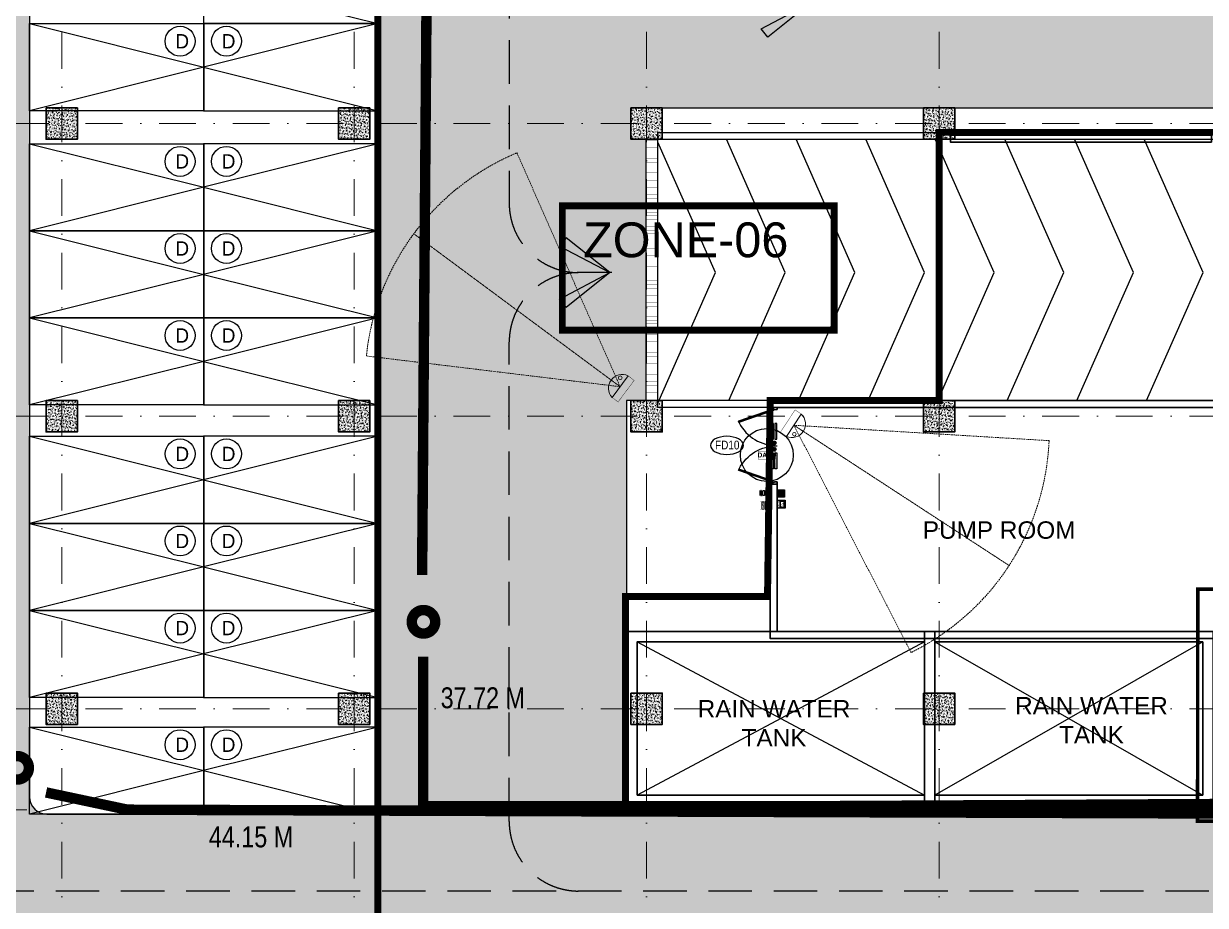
# Model space of a CAD drawing. Header units: millimetres. Extents: x 2509692 to 6766201, y 361130 to 898117.
# Drawn here: x 2543016 to 2576960, y 694947 to 720265 of the extents above; entities that cross this region are included whole.
import ezdxf
from ezdxf.enums import TextEntityAlignment as Align

# ---------------------------------------------------------------- set-up
doc = ezdxf.new("R2010")
doc.units = ezdxf.units.MM
doc.header["$LTSCALE"] = 100
for name, pattern in [('( Hidden )', [0.375, 0.25, -0.125]), ('001-S-DLA-ULT_BLK-FDN-01$0$DASHED2', [0.375, 0.25, -0.125]), ('01.MAIN DRAWING_NW$0$(X-REF)S12-200-HIDDEN', [0.375, 0.25, -0.125]), ('01.NW_MACHINES$0$DASHED', [0.75, 0.5, -0.25]), ('AUDIT_I_191030115539-19', [0]), ('DASHDOT', [1, 0.5, -0.25, 0, -0.25]), ('DD Cargo Road$0$X-DIAL-Phase 3A-Master Airfield Layout_South & ECT$0$DASHDOT2', [12.7, 6.35, -3.175, 0, -3.175]), ('HIDDEN', [0.375, 0.25, -0.125]), ('PAMIR A_GROUND FLOOR GRID$0$( Dashed )', [0.75, 0.5, -0.25]), ('PAMIR A_GROUND FLOOR GRID$0$ACAD_ISO05W100', [33, 24, -3, 0, -3, 0, -3]), ('PAMIR A_GROUND FLOOR GRID$0$CMP LANDSUBDIVISION$0$ACAD_ISO12W100', [21, 12, -3, 0, -3, 0, -3]), ('PAMIR A_GROUND FLOOR GRID$0$DGN Style 4', [21.138408, 10.562602, -5.281301, 0.013203, -5.281301])]:
    doc.linetypes.add(name, pattern=pattern)
doc.layers.get('0').update_dxf_attribs({"color": 8})
for name, color, linetype in [('-P-CHAMBER', 8, 'Continuous'), ('4 WHEELER', 8, 'Continuous'), ('A-DRIVEWAY ARROWS', 8, 'AUDIT_I_191030115539-19'), ('A-PARKING STACH-2', 8, 'Continuous'), ('A_DOORS', 8, 'Continuous'), ('A_PARKING TEXT', 8, 'Continuous'), ('A_TEXT', 8, 'Continuous'), ('A_Travel length', 8, 'Continuous'), ('A_wall', 8, 'Continuous'), ('ACD', 220, 'Continuous'), ('ACS-DOOR', 1, 'Continuous'), ('CAR', 8, 'Continuous'), ('D-TEXT', 8, 'Continuous'), ('DOUBLE  STACK', 8, 'Continuous'), ('DRIVEWAY', 8, 'HIDDEN'), ('DW-NO', 8, 'Continuous'), ('GLASS EDGE', 8, 'Continuous'), ('PAMIR A_GROUND FLOOR GRID$0$CMP LANDSUBDIVISION$0$MP-PROP-ASSET LINE', 8, 'PAMIR A_GROUND FLOOR GRID$0$CMP LANDSUBDIVISION$0$ACAD_ISO12W100'), ('PAMIR A_GROUND FLOOR GRID$0$Columns 8.4 x 8.4 MT. GRID', 8, 'Continuous'), ('RAMP', 8, 'Continuous'), ('RS485 CABLE', 14, 'Continuous')]:
    doc.layers.add(name, color=color, linetype=linetype)
for name, color, linetype, lineweight in [('A-WALL', 8, 'Continuous', 30), ('AC-ZONING LINE', 8, 'Continuous', 15), ('CAMERA', 5, 'Continuous', 20), ('CAMERA RANGE', 2, '01.MAIN DRAWING_NW$0$(X-REF)S12-200-HIDDEN', 20), ('CLOUD REFERNCE', 8, 'Continuous', 0), ('HACTH', 8, 'Continuous', 5), ('PAMIR A_GROUND FLOOR GRID$0$A_GRID 8.4 x 8.4 MT.', 8, 'PAMIR A_GROUND FLOOR GRID$0$DGN Style 4', 0), ('PAMIR A_GROUND FLOOR GRID$0$CMP LANDSUBDIVISION$0$MP-BASEMENT LIN', 8, 'PAMIR A_GROUND FLOOR GRID$0$ACAD_ISO05W100', 20)]:
    doc.layers.add(name, color=color, linetype=linetype, lineweight=lineweight)
doc.styles.add('300', font='GOTHIC.TTF', dxfattribs={"width": 0.8, "height": 600})
doc.styles.add('ARIAL', font='arial.ttf')
doc.styles.add('DIM_200', font='swissc.ttf', dxfattribs={"height": 400})
doc.styles.add('HVAC', font='arial.ttf', dxfattribs={"height": 1000})
doc.styles.add('MtXpl_Century_Gothic', font='GOTHICB.TTF')
doc.styles.add('V', font='verdana.ttf')
doc.styles.add('X-REF_HVAC_Basement 02$0$X-REF_HVAC_Basement 02$0$acdim', font='romans.shx', dxfattribs={"height": 150})
pattern_1 = [(0, (-3035710.2255, -862793.3746), (0, 6.985), [5.08, -1.905]), (90, (-3035710.2255, -862793.3746), (-6.985, 4e-16), [5.08, -1.905])]

# ---------------------------------------------------------------- blocks, each defined once
blk = doc.blocks.new('A$C71171B53')
at = {"layer": '-P-CHAMBER', "linetype": 'ByBlock', "lineweight": -2, "ltscale": 0.5, "const_width": 5}
blk.add_lwpolyline([(-7500, -350), (0, -350), (0, 0), (-7500, 0)], close=True, dxfattribs=at)
for points in [[(-7464, 0), (-7464, -350)], [(-7362, 0), (-7362, -350)], [(-7261, 0), (-7261, -350)], [(-7159, 0), (-7159, -350)], [(-7058, 0), (-7058, -350)], [(-6956, 0), (-6956, -350)], [(-6855, 0), (-6855, -350)], [(-6753, 0), (-6753, -350)], [(-6652, 0), (-6652, -350)], [(-6536, 0), (-6536, -350)], [(-6435, 0), (-6435, -350)]]:
    blk.add_lwpolyline(points, dxfattribs=at)
at = {"layer": '-P-CHAMBER', "linetype": 'ByBlock', "lineweight": -2, "ltscale": 0.5, "const_width": 5, "elevation": 0}
for points in [[(-6336, 0), (-6336, -350)], [(-6235, 0), (-6235, -350)], [(-6133, 0), (-6133, -350)], [(-6032, 0), (-6032, -350)], [(-5916, 0), (-5916, -350)], [(-5815, 0), (-5815, -350)], [(-5716, 0), (-5716, -350)], [(-5615, 0), (-5615, -350)], [(-5513, 0), (-5513, -350)], [(-5412, 0), (-5412, -350)], [(-5296, 0), (-5296, -350)], [(-5194, 0), (-5194, -350)], [(-5096, 0), (-5096, -350)], [(-4995, 0), (-4995, -350)], [(-4893, 0), (-4893, -350)], [(-4792, 0), (-4792, -350)], [(-4676, 0), (-4676, -350)], [(-4574, 0), (-4574, -350)], [(-4476, 0), (-4476, -350)], [(-4374, 0), (-4374, -350)], [(-4273, 0), (-4273, -350)], [(-4171, 0), (-4171, -350)], [(-4056, 0), (-4056, -350)], [(-3954, 0), (-3954, -350)], [(-3856, 0), (-3856, -350)], [(-3754, 0), (-3754, -350)], [(-3653, 0), (-3653, -350)], [(-3551, 0), (-3551, -350)], [(-3436, 0), (-3436, -350)], [(-3334, 0), (-3334, -350)], [(-3236, 0), (-3236, -350)], [(-3134, 0), (-3134, -350)], [(-3033, 0), (-3033, -350)], [(-2931, 0), (-2931, -350)], [(-2815, 0), (-2815, -350)], [(-2714, 0), (-2714, -350)], [(-2616, 0), (-2616, -350)], [(-2514, 0), (-2514, -350)], [(-2413, 0), (-2413, -350)], [(-2311, 0), (-2311, -350)], [(-2195, 0), (-2195, -350)], [(-2094, 0), (-2094, -350)], [(-1995, 0), (-1995, -350)], [(-1894, 0), (-1894, -350)], [(-1792, 0), (-1792, -350)], [(-1691, 0), (-1691, -350)], [(-1575, 0), (-1575, -350)], [(-1474, 0), (-1474, -350)], [(-1375, 0), (-1375, -350)], [(-1274, 0), (-1274, -350)], [(-1172, 0), (-1172, -350)], [(-1071, 0), (-1071, -350)], [(-955, 0), (-955, -350)], [(-854, 0), (-854, -350)], [(-755, 0), (-755, -350)], [(-654, 0), (-654, -350)], [(-552, 0), (-552, -350)], [(-451, 0), (-451, -350)], [(-335, 0), (-335, -350)], [(-233, 0), (-233, -350)], [(-135, 0), (-135, -350)], [(-34, 0), (-34, -350)]]:
    blk.add_lwpolyline(points, dxfattribs=at)
blk = doc.blocks.new('dfjydfy')
at = {"color": 1}
for points in [[(2923774, 1462346), (2899722, 1462346), (2899722, 1470246), (2925743, 1470246)], [(2923824, 1462546), (2899722, 1462546), (2899722, 1470046), (2925693, 1470046)]]:
    blk.add_lwpolyline(points, dxfattribs=at)
at = {"layer": 'RAMP', "color": 8, "ltscale": 0.5}
for points in [[(2899721, 1462468), (2901378, 1466218), (2899722, 1469968)], [(2901756, 1462546), (2903378, 1466218), (2901688, 1470046)], [(2903756, 1462546), (2905378, 1466218), (2903688, 1470046)], [(2905756, 1462546), (2907378, 1466218), (2905688, 1470046)], [(2907756, 1462546), (2909378, 1466218), (2907688, 1470046)], [(2909756, 1462546), (2911378, 1466218), (2909688, 1470046)], [(2911756, 1462546), (2913378, 1466218), (2911688, 1470046)], [(2913756, 1462546), (2915378, 1466218), (2913688, 1470046)]]:
    blk.add_lwpolyline(points, dxfattribs=at)
at = {"linetype": 'ByBlock', "lineweight": -2, "ltscale": 0.5, "rotation": 90}
blk.add_blockref('A$C71171B53', (2899372, 1470046), dxfattribs=at)
blk = doc.blocks.new('ARROW')
at = {"layer": 'DRIVEWAY', "linetype": 'Continuous', "ltscale": 0.5}
h = blk.add_hatch(color=30, dxfattribs=at)
h.dxf.hatch_style = 1
h.paths.add_polyline_path([(0, 0), (-381, -720), (-500, -624)])
h = blk.add_hatch(color=30, dxfattribs=at)
h.dxf.hatch_style = 1
h.paths.add_polyline_path([(0, 0), (381, -720), (500, -624)])
at = {"layer": 'DRIVEWAY', "color": 30, "linetype": '001-S-DLA-ULT_BLK-FDN-01$0$DASHED2', "ltscale": 7500}
for points in [[(0, 0), (-500, -624), (-381, -720), (0, 0)], [(0, 0), (500, -624), (381, -720), (0, 0)]]:
    blk.add_lwpolyline(points, close=True, dxfattribs=at)
blk = doc.blocks.new('ghkhgk')
at = {"layer": 'A-DRIVEWAY ARROWS', "linetype": '( Hidden )', "lineweight": -2, "ltscale": 50}
for p, q in [((3557463, 1700342), (3557463, 1663792)), ((3560411, 1661792), (3559463, 1661792)), ((3557463, 1646034), (3557463, 1659792)), ((3622562, 1644034), (3542687, 1644034))]:
    blk.add_line(p, q, dxfattribs=at)
for centre, start, end in [((3559463, 1663792), 180, 270), ((3559463, 1659792), 90, 180), ((3559463, 1646034), 180, 270)]:
    blk.add_arc(centre, 2000, start, end, dxfattribs=at)
at = {"layer": 'A-DRIVEWAY ARROWS', "linetype": '( Hidden )', "lineweight": -2, "ltscale": 2000, "xscale": -2, "yscale": 2, "zscale": 2, "rotation": 270}
for p in [(3566142, 1669551), (3560350, 1661792)]:
    blk.add_blockref('ARROW', p, dxfattribs=at)
blk = doc.blocks.new('staicases')
at = {"layer": 'CLOUD REFERNCE', "linetype": 'DASHDOT', "ltscale": 10, "const_width": 100}
blk.add_lwpolyline([(5663362, 420313), (5663362, 413648), (5652302, 413648), (5652311, 420313)], close=True, dxfattribs=at)
blk = doc.blocks.new('PAMIR A_GROUND FLOOR GRID$0$ASSET LINE')
at = {"layer": 'PAMIR A_GROUND FLOOR GRID$0$CMP LANDSUBDIVISION$0$MP-BASEMENT LIN', "color": 3, "linetype": 'PAMIR A_GROUND FLOOR GRID$0$( Dashed )', "ltscale": 100, "flags": 128}
blk.add_lwpolyline([(5607412, 414058), (5607412, 582058), (5707543, 582058), (5707543, 414058)], close=True, dxfattribs=at)
blk = doc.blocks.new('PAMIR A_GROUND FLOOR GRID')
at = {"layer": 'PAMIR A_GROUND FLOOR GRID$0$A_GRID 8.4 x 8.4 MT.'}
for p, q in [((2544110.2, 882793.4), (2544110.2, 680593.4)), ((2552510.2, 882793.4), (2552510.2, 680593.4)), ((2560910.2, 882793.4), (2560910.2, 680593.4)), ((2560910.2, 882793.4), (2560910.2, 680593.4)), ((2569310.2, 882793.4), (2569310.2, 680593.4)), ((2515201.8, 717393.4), (2648618.7, 717393.4)), ((2515201.8, 708993.4), (2648618.7, 708993.4)), ((2515201.8, 700593.4), (2648618.7, 700593.4))]:
    blk.add_line(p, q, dxfattribs=at)
blk = doc.blocks.new('A$C5d815a77')
at = {"layer": 'PAMIR A_GROUND FLOOR GRID$0$A_GRID 8.4 x 8.4 MT.'}
blk.add_blockref('PAMIR A_GROUND FLOOR GRID', (0, 0), dxfattribs=at)
blk = doc.blocks.new('PAMIR A_GROUND FLOOR GRID$0$gfhjd')
at = {"layer": 'PAMIR A_GROUND FLOOR GRID$0$Columns 8.4 x 8.4 MT. GRID', "transparency": 33554505}
h = blk.add_hatch(dxfattribs=at)
h.set_pattern_fill('AR-CONC', color=8, scale=0.5)
h.set_pattern_definition([(50, (2668641.195, 1117441.09), (91.092334, -7.969543), [9.525, -104.775]), (355, (2668641.2, 1117441.09), (-17.62171, 95.52842), [7.62, -83.82029]), (100.451445, (2668648.79, 1117440.43), (73.470624, 87.558876), [8.095004, -89.04512]), (46.1842, (2668641.2, 1117466.49), (135.53952, -21.02116), [14.2875, -157.1625]), (96.63556, (2668652.49, 1117464.74), (118.70207, 123.71306), [12.14251, -133.5678]), (351.18415, (2668641.2, 1117466.49), (118.70207, 123.71306), [11.42998, -125.72987]), (21, (2668653.895, 1117460.14), (75.807196, -51.1326), [9.525, -104.775]), (326, (2668653.9, 1117460.14), (30.901014, 92.09398), [7.62, -83.82]), (71.451445, (2668660.21, 1117455.88), (106.70821, 40.961384), [8.095004, -89.04497]), (37.5, (2668641.195, 1117441.09), (1.544302, 42.2775194), [0, -82.804, 0, -85.09, 0, -84.1375]), (7.5, (2668641.195, 1117441.09), (33.409831, 50.090287), [0, -48.514, 0, -80.899, 0, -32.0675]), (327.5, (2668612.874, 1117441.09), (67.795298, -2.864372), [0, -31.75, 0, -99.06, 0, -131.445]), (317.5, (2668600.174, 1117441.09), (74.06459, 12.713246), [0, -41.275, 0, -65.786, 0, -93.345])])
h.paths.add_polyline_path([(2555360, 1057637), (2556260, 1057637), (2556260, 1056737), (2555361, 1056737)])
at = {"layer": 'PAMIR A_GROUND FLOOR GRID$0$Columns 8.4 x 8.4 MT. GRID', "lineweight": 30}
blk.add_lwpolyline([(2555361, 1057637), (2556260, 1057637), (2556260, 1056737), (2555361, 1056737)], close=True, dxfattribs=at)
blk = doc.blocks.new('A$C8c9960d7')
at = {"layer": 'PAMIR A_GROUND FLOOR GRID$0$Columns 8.4 x 8.4 MT. GRID'}
for p in [(-11700, -339794), (-3300, -339794), (5100, -339794), (13500, -339794), (-11700, -348194), (-3300, -348194), (5100, -348194), (13500, -348194), (-11700, -356594), (-3300, -356594), (5100, -356594), (13500, -356594)]:
    blk.add_blockref('PAMIR A_GROUND FLOOR GRID$0$gfhjd', p, dxfattribs=at)
blk = doc.blocks.new('A$C3d7926b2')
for points in [[(-83338, -178180), (-75088, -182579)], [(-75088, -178180), (-83338, -182579)], [(-74788, -178180), (-67091, -182579)], [(-67091, -178180), (-74788, -182579)]]:
    blk.add_lwpolyline(points)
at = {"layer": 'A-WALL'}
for points in [[(-83638, -182879), (-74788, -182879), (-74788, -177880), (-83638, -177880)], [(-83338, -182579), (-75088, -182579), (-75088, -178180), (-83338, -178180)], [(-75088, -177880), (-66791, -177880), (-66791, -182879), (-75088, -182879)], [(-74788, -178180), (-67091, -178180), (-67091, -182579), (-74788, -182579)]]:
    blk.add_lwpolyline(points, close=True, dxfattribs=at)
at = {"layer": 'A_TEXT', "char_height": 500, "attachment_point": 3, "style": 'ARIAL'}
for insert in [(-76679, -179851, 0), (-67561, -179762, 0)]:
    blk.add_mtext_dynamic_manual_height_columns('\\pxqc;RAIN WATER TANK ', width=5452.52, gutter_width=500, heights=[2499], dxfattribs=dict(at, insert=insert))
blk = doc.blocks.new('A$Ccc3cb5a9')
blk.add_blockref('A$C3d7926b2', (2643976, 880693))
blk = doc.blocks.new('TAG_200')
at = {"layer": 'D-TEXT'}
blk.add_ellipse((-45, 350), major_axis=(-756, 0), ratio=0.550599, dxfattribs=at)
at = {"layer": 'D-TEXT', "style": 'DIM_200'}
blk.add_attdef('DW', text='', height=400, dxfattribs=at).set_placement((433, 366), align=Align.MIDDLE_CENTER)
blk = doc.blocks.new('fghjfghd')
at = {"layer": 'A_DOORS', "linetype": 'ByBlock', "ltscale": 0.03, "elevation": 0}
for points in [[(197276, 213393), (197276, 213280), (197327, 213280), (197327, 213317), (197339, 213317), (197339, 213393), (197276, 213393), (197339, 213393), (197339, 213317), (197327, 213317), (197327, 213280), (197362, 213292), (197709, 212298), (197674, 212286), (197327, 213280), (197674, 212286), (197718, 212302, 0.277757), (198376, 213393, -0.027092)], [(199476, 213393), (199476, 213280), (199426, 213280), (199426, 213317), (199413, 213317), (199413, 213393), (199476, 213393), (199413, 213393), (199413, 213317), (199426, 213317), (199426, 213280), (199390, 213292), (199043, 212298), (199079, 212286), (199426, 213280), (199079, 212286), (199034, 212302, -0.277757), (198376, 213393, 0.027092)]]:
    blk.add_lwpolyline(points, format="xyb", dxfattribs=at)
blk = doc.blocks.new('SEG')
at = {"layer": 'DRIVEWAY', "linetype": 'Continuous'}
for p, q in [((3043188, 751443), (3043188, 698065)), ((3053188, 698065), (3053188, 750943)), ((3060461, 717843), (3120160, 717843)), ((3043688, 697565), (3052688, 697565))]:
    blk.add_line(p, q, dxfattribs=at)
blk.add_lwpolyline([(3060461, 717843), (3060461, 716943), (3060888, 716943), (3060888, 709443), (3060338, 709443), (3060338, 697815), (3077185, 697815)], dxfattribs=at)
for centre, start, end in [((3043688, 698065), 180, 270), ((3052688, 698065), 270, 0)]:
    blk.add_arc(centre, 500, start, end, dxfattribs=at)
blk = doc.blocks.new('A$C29A2079D')
at = {"layer": 'HACTH', "true_color": 0xf7f2ee, "transparency": 33554602}
h = blk.add_hatch(dxfattribs=at)
h.set_pattern_fill('ANGLE')
h.set_pattern_definition(pattern_1)
edge = h.paths.add_edge_path()
edge.add_line((74678, -8850), (75151, -8850))
edge.add_line((75151, -8850), (75151, 5800))
edge.add_line((75151, 5800), (101366, 5800))
edge.add_arc((101366, 6300), 500, 270, 360)
edge.add_line((101866, 6300), (101866, 11000))
edge.add_arc((101366, 11000), 500, 0, 90)
edge.add_line((101366, 11500), (17750, 11500))
edge.add_arc((17750, 11000), 500, 90, 180)
edge.add_line((17250, 11000), (17250, -8850))
edge.add_line((17250, -8850), (14228, -8850))
edge.add_arc((14228, -9350), 500, 89.9998, 180)
edge.add_line((13728, -9350), (13728, -15850))
edge.add_arc((14228, -15850), 500, 180, 270)
edge.add_line((14228, -16350), (17478, -16350))
edge.add_line((17478, -16350), (17478, -50929))
edge.add_line((17478, -50929), (7978, -50929))
edge.add_arc((7978, -50429), 500, 180, 270, ccw=False)
edge.add_line((7478, -50429), (7478, -42325))
edge.add_arc((6978, -42325), 500, 0, 90.0003)
edge.add_line((6978, -41825), (3586, -41825))
edge.add_arc((3586, -42325), 500, 90.0003, 180.0017)
edge.add_line((3086, -42325), (3086, -59251))
edge.add_line((3086, -59251), (1175, -59251))
edge.add_arc((1175, -59751), 500, 90.0125, 179.9888)
edge.add_line((675, -59751), (667, -103029))
edge.add_spline(control_points=[(667, -103029), (702, -103334), (770, -103917), (1633, -104788), (2901, -104986), (3058, -105753), (3088, -105901)], knot_values=[0, 0, 0, 0, 894.923904, 1708.274926, 3539.028112, 3976.033279, 3976.033279, 3976.033279, 3976.033279], degree=3, periodic=0)
edge.add_line((3088, -105901), (3084, -120205))
edge.add_spline(control_points=[(3084, -119850), (3085, -120025), (3090, -120889), (1674, -121331), (753, -122299), (701, -122943), (677, -123229)], knot_values=[0, 0, 0, 0, 503.03039, 2487.793322, 3539.319114, 4374.600504, 4374.600504, 4374.600504, 4374.600504], degree=3, periodic=0)
edge.add_line((677, -123229), (677, -170200))
edge.add_arc((1177, -170200), 500, 180, 270)
edge.add_line((1177, -170700), (7478, -170700))
edge.add_line((7478, -170700), (90978, -170700))
edge.add_arc((90978, -170200), 500, 270, 360.0004)
edge.add_line((91478, -170200), (91477, -121044))
edge.add_line((91477, -121044), (84677, -121044))
edge.add_line((84677, -121044), (84677, -137450))
edge.add_line((84677, -137450), (74678, -137450))
edge.add_line((74678, -137450), (74678, -111850))
edge.add_arc((75178, -111850), 500, 90, 180, ccw=False)
edge.add_line((75178, -111350), (91478, -111350))
edge.add_line((91478, -111350), (91477, -50850))
edge.add_line((91477, -50850), (75178, -50850))
edge.add_arc((75178, -50350), 500, 180, 270, ccw=False)
edge.add_line((74678, -50350), (74678, -8850))
h.paths.add_polyline_path([(24751, -22800, -0.414213), (25251, -22300), (67150, -22300, -0.414214), (67650, -22800), (67650, -50850), (24751, -50850)], flags=16)
h.paths.add_polyline_path([(16978, -58350, -0.414214), (17478, -58850), (17478, -103350, -0.414213), (16978, -103850), (7978, -103850, -0.414214), (7478, -103350), (7478, -58850, -0.414214), (7978, -58350)], flags=16)
h.paths.add_polyline_path([(24550, -57648), (67378, -57648, -0.414214), (67878, -58148), (67878, -67650), (51077, -67650), (51077, -95450), (41077, -95450), (41077, -67650), (24050, -67650), (24050, -58148, -0.414213)], flags=16)
h.paths.add_polyline_path([(24278, -75150), (34278, -75150), (34278, -100850), (57877, -100850), (57877, -75150), (67878, -75150), (67878, -103850, -0.414214), (65878, -105850), (26278, -105850, -0.414214), (24278, -103850)], flags=16)
h.paths.add_polyline_path([(24751, -17250), (24751, -16350), (25178, -16350), (25178, -8850), (24751, -8850), (24751, 5800), (67650, 5800), (67650, -17250)], flags=16)
h.paths.add_polyline_path([(74677, -58850, -0.414214), (75177, -58350), (84677, -58350), (84678, -103850), (75177, -103850, -0.414214), (74677, -103350)], flags=16)
h.paths.add_polyline_path([(17477, -111850), (17477, -164729, -0.414214), (16977, -165229), (7977, -165229, -0.414214), (7477, -164729), (7477, -111350), (16977, -111350, -0.414214)], flags=16)
h.paths.add_polyline_path([(67878, -111350), (67878, -119829), (67650, -119829), (67650, -139400, -0.414214), (67150, -139900), (25251, -139900, -0.414214), (24751, -139400), (24751, -111350)], flags=16)
h.paths.add_polyline_path([(84450, -144950), (84450, -164323, -0.414213), (83950, -164823), (67528, -164823), (67528, -164550), (41474, -164550), (41474, -164979), (24627, -164979), (24628, -153350), (25178, -153350), (25178, -145850), (24751, -145850), (24751, -144950)], flags=16)
at = {"layer": 'DRIVEWAY'}
blk.add_blockref('SEG', (-3035711, -862793), dxfattribs=at)
blk = doc.blocks.new('frfrfr')
at = {"layer": 'A-PARKING STACH-2'}
blk.add_circle((0, 0), 314, dxfattribs=at)
at = {"layer": 'A_PARKING TEXT', "insert": (-101, 150), "char_height": 300, "width": 4300.79, "attachment_point": 1, "style": 'X-REF_HVAC_Basement 02$0$X-REF_HVAC_Basement 02$0$acdim'}
blk.add_mtext('{\\fcentury gothic|b0|i0|c0|p34;D}', dxfattribs=at)
blk = doc.blocks.new('A$C555C795E')
at = {"layer": 'A-PARKING STACH-2', "color": 3, "xscale": 1.369400645261373, "yscale": 1.369400645261373, "zscale": 1.369400645261373}
for p in [(11800, -143034), (13132, -143034), (11800, -146484), (13131, -146484), (11800, -148984), (13131, -148984), (11800, -151484), (13132, -151484), (11801, -154884), (13132, -154884), (11801, -157384), (13131, -157384), (11800, -159884), (13131, -159884), (11800, -163234), (13132, -163234)]:
    blk.add_blockref('frfrfr', p, dxfattribs=at)
blk = doc.blocks.new('car 2500x500')
at = {"layer": 'CAR', "color": 0, "ltscale": 0.5}
blk.add_lwpolyline([(0, 0), (2500, 0), (2500, 5000), (0, 5000)], close=True, dxfattribs=at)
blk.add_lwpolyline([(0, 5000), (1250, 0), (2500, 5000)], dxfattribs=at)
blk = doc.blocks.new('A$C72A00BA6')
at = {"layer": 'HACTH', "true_color": 0xf7f2ee, "transparency": 33554602}
h = blk.add_hatch(dxfattribs=at)
h.set_pattern_fill('ANGLE')
h.set_pattern_definition(pattern_1)
edge = h.paths.add_edge_path()
edge.add_line((74678, -8850), (75151, -8850))
edge.add_line((75151, -8850), (75151, 5800))
edge.add_line((75151, 5800), (101366, 5800))
edge.add_arc((101366, 6300), 500, 270, 360)
edge.add_line((101866, 6300), (101866, 11000))
edge.add_arc((101366, 11000), 500, 0, 90)
edge.add_line((101366, 11500), (17750, 11500))
edge.add_arc((17750, 11000), 500, 90, 180)
edge.add_line((17250, 11000), (17250, -8850))
edge.add_line((17250, -8850), (14228, -8850))
edge.add_arc((14228, -9350), 500, 89.9998, 180)
edge.add_line((13728, -9350), (13728, -15850))
edge.add_arc((14228, -15850), 500, 180, 270)
edge.add_line((14228, -16350), (17478, -16350))
edge.add_line((17478, -16350), (17478, -50929))
edge.add_line((17478, -50929), (7978, -50929))
edge.add_arc((7978, -50429), 500, 180, 270, ccw=False)
edge.add_line((7478, -50429), (7478, -42325))
edge.add_arc((6978, -42325), 500, 0, 90.0003)
edge.add_line((6978, -41825), (3586, -41825))
edge.add_arc((3586, -42325), 500, 90.0003, 180.0017)
edge.add_line((3086, -42325), (3086, -59251))
edge.add_line((3086, -59251), (1175, -59251))
edge.add_arc((1175, -59751), 500, 90.0125, 179.9888)
edge.add_line((675, -59751), (667, -103029))
edge.add_spline(control_points=[(667, -103029), (702, -103334), (770, -103917), (1633, -104788), (2901, -104986), (3058, -105753), (3088, -105901)], knot_values=[0, 0, 0, 0, 894.923904, 1708.274926, 3539.028112, 3976.033279, 3976.033279, 3976.033279, 3976.033279], degree=3, periodic=0)
edge.add_line((3088, -105901), (3084, -120205))
edge.add_spline(control_points=[(3084, -119850), (3085, -120025), (3090, -120889), (1674, -121331), (753, -122299), (701, -122943), (677, -123229)], knot_values=[0, 0, 0, 0, 503.03039, 2487.793322, 3539.319114, 4374.600504, 4374.600504, 4374.600504, 4374.600504], degree=3, periodic=0)
edge.add_line((677, -123229), (677, -170200))
edge.add_arc((1177, -170200), 500, 180, 270)
edge.add_line((1177, -170700), (7478, -170700))
edge.add_line((7478, -170700), (90978, -170700))
edge.add_arc((90978, -170200), 500, 270, 360.0004)
edge.add_line((91478, -170200), (91477, -121044))
edge.add_line((91477, -121044), (84677, -121044))
edge.add_line((84677, -121044), (84677, -137450))
edge.add_line((84677, -137450), (74678, -137450))
edge.add_line((74678, -137450), (74678, -111850))
edge.add_arc((75178, -111850), 500, 90, 180, ccw=False)
edge.add_line((75178, -111350), (91478, -111350))
edge.add_line((91478, -111350), (91477, -50850))
edge.add_line((91477, -50850), (75178, -50850))
edge.add_arc((75178, -50350), 500, 180, 270, ccw=False)
edge.add_line((74678, -50350), (74678, -8850))
h.paths.add_polyline_path([(24751, -22800, -0.414213), (25251, -22300), (67150, -22300, -0.414214), (67650, -22800), (67650, -50850), (24751, -50850)], flags=16)
h.paths.add_polyline_path([(16978, -58350, -0.414214), (17478, -58850), (17478, -103350, -0.414213), (16978, -103850), (7978, -103850, -0.414214), (7478, -103350), (7478, -58850, -0.414214), (7978, -58350)], flags=16)
h.paths.add_polyline_path([(24550, -57648), (67378, -57648, -0.414214), (67878, -58148), (67878, -67650), (51077, -67650), (51077, -95450), (41077, -95450), (41077, -67650), (24050, -67650), (24050, -58148, -0.414213)], flags=16)
h.paths.add_polyline_path([(24278, -75150), (34278, -75150), (34278, -100850), (57877, -100850), (57877, -75150), (67878, -75150), (67878, -103850, -0.414214), (65878, -105850), (26278, -105850, -0.414214), (24278, -103850)], flags=16)
h.paths.add_polyline_path([(24751, -17250), (24751, -16350), (25178, -16350), (25178, -8850), (24751, -8850), (24751, 5800), (67650, 5800), (67650, -17250)], flags=16)
h.paths.add_polyline_path([(74677, -58850, -0.414214), (75177, -58350), (84677, -58350), (84678, -103850), (75177, -103850, -0.414214), (74677, -103350)], flags=16)
h.paths.add_polyline_path([(17477, -111850), (17477, -164729, -0.414214), (16977, -165229), (7977, -165229, -0.414214), (7477, -164729), (7477, -111350), (16977, -111350, -0.414214)], flags=16)
h.paths.add_polyline_path([(67878, -111350), (67878, -119829), (67650, -119829), (67650, -139400, -0.414214), (67150, -139900), (25251, -139900, -0.414214), (24751, -139400), (24751, -111350)], flags=16)
h.paths.add_polyline_path([(84450, -144950), (84450, -164323, -0.414213), (83950, -164823), (67528, -164823), (67528, -164550), (41474, -164550), (41474, -164979), (24627, -164979), (24628, -153350), (25178, -153350), (25178, -145850), (24751, -145850), (24751, -144950)], flags=16)
at = {"layer": 'DRIVEWAY'}
blk.add_blockref('SEG', (-3035711, -862793), dxfattribs=at)
blk = doc.blocks.new('dome')
at = {"layer": 'CAMERA'}
blk.add_line((1286, 2299), (1286, -2299), dxfattribs=at)
blk.add_line((1286, 2299), (1286, -2299), dxfattribs=at)
at = {"layer": 'CAMERA', "const_width": 61.2}
blk.add_lwpolyline([(0, 2299), (1286, 2299), (1286, -2299), (0, -2299)], close=True, dxfattribs=at)
blk.add_lwpolyline([(0, 2299), (1286, 2299), (1286, -2299), (0, -2299)], close=True, dxfattribs=at)
at = {"layer": 'CAMERA', "ltscale": 100, "const_width": 61.2}
blk.add_lwpolyline([(1286, 2299, -0.8268059), (1286, -2299)], format="xyb", dxfattribs=at)
at = {"layer": 'CAMERA'}
blk.add_circle((2174, 1239), 308, dxfattribs=at)
blk.add_circle((2174, 1239), 308, dxfattribs=at)
blk.add_arc((846, 0), 2341, 280.83171, 79.16829, dxfattribs=at)
blk.add_arc((846, 0), 2341, 280.83171, 79.16829, dxfattribs=at)
at = {"layer": 'CAMERA RANGE'}
blk.add_line((1281, -3), (45184, -3), dxfattribs=at)
at = {"layer": 'CAMERA RANGE', "linetype": '01.NW_MACHINES$0$DASHED', "ltscale": 5}
blk.add_lwpolyline([(1281, -3), (39261, 21604, -0.274115), (39261, -21610)], format="xyb", close=True, dxfattribs=at)
blk = doc.blocks.new('D-ACD')
at = {"layer": 'ACD', "color": 5, "const_width": 8.83}
blk.add_lwpolyline([(-252, -114), (243, -114), (243, 115), (-252, 115)], close=True, dxfattribs=at)
at = {"layer": 'ACD', "color": 4}
blk.add_circle((-5, 1), 760, dxfattribs=at)
at = {"layer": 'ACD', "color": 5, "style": 'MtXpl_Century_Gothic'}
blk.add_text('DACD', height=136, dxfattribs=at).set_placement((0, 0), align=Align.MIDDLE_CENTER)
blk = doc.blocks.new('CR')
at = {"layer": 'ACS-DOOR', "color": 74}
for p, q in [((-148, 573), (148, 573)), ((-148, 67), (148, 67))]:
    blk.add_line(p, q, dxfattribs=at)
at = {"layer": 'ACS-DOOR', "color": 74, "const_width": 3.59}
blk.add_lwpolyline([(0, 0), (-172, 0, -0.414214), (-217, 45), (-217, 608, -0.414214), (-172, 653), (0, 653), (172, 653, -0.414214), (217, 608), (217, 45, -0.414214), (172, 0)], format="xyb", close=True, dxfattribs=at)
at = {"layer": 'ACS-DOOR', "color": 74}
for points in [[(-129, 538, 1), (-129, 520), (129, 520, 1), (129, 538)], [(-129, 475, 1), (-129, 457), (40, 457, 1), (40, 475)], [(116, 319), (-116, 319, -0.414214), (-138, 341), (-138, 393, -0.414214), (-116, 416), (116, 416, -0.414214), (138, 393), (138, 341, -0.414214)], [(-129, 253, -1), (-129, 271), (129, 271, -1), (129, 253)], [(-129, 181, -1), (-129, 199), (129, 199, -1), (129, 181)], [(-129, 102, -1), (-129, 120), (129, 120, -1), (129, 102)]]:
    blk.add_lwpolyline(points, format="xyb", close=True, dxfattribs=at)
at = {"layer": 'ACS-DOOR', "color": 90, "const_width": 15.3}
blk.add_lwpolyline([(86, 466, 1), (101, 466, 1)], format="xyb", close=True, dxfattribs=at)
at = {"layer": 'ACS-DOOR', "color": 230}
blk.add_circle((93, 466), 22.4, dxfattribs=at)
blk = doc.blocks.new('PB')
at = {"layer": 'ACS-DOOR', "ltscale": 1000, "transparency": 33554508}
h = blk.add_hatch(color=7, dxfattribs=at)
h.dxf.hatch_style = 1
h.set_gradient(color1=(209, 156, 199), color2=(173, 221, 247))
edge = h.paths.add_edge_path()
edge.add_spline(control_points=[(205, 401), (205, 410), (199, 416)], knot_values=[1, 1, 1, 1.785398, 1.785398, 1.785398], weights=[1, 0.92388, 1], degree=2, periodic=0)
edge.add_spline(control_points=[(199, 416), (192, 422), (183, 422)], knot_values=[1.785398, 1.785398, 1.785398, 2.570796, 2.570796, 2.570796], weights=[1, 0.92388, 1], degree=2, periodic=0)
edge.add_spline(control_points=[(183, 422), (0, 422), (-183, 422)], knot_values=[2.570796, 2.570796, 2.570796, 3.570796, 3.570796, 3.570796], weights=[1, 1, 1], degree=2, periodic=0)
edge.add_spline(control_points=[(-183, 422), (-192, 422), (-199, 416), (-205, 410), (-205, 401)], knot_values=[3.570796, 3.570796, 3.570796, 4.356194, 4.356194, 5.141593, 5.141593, 5.141593], weights=[1, 0.92388, 1, 0.92388, 1], degree=2, periodic=0)
edge.add_spline(control_points=[(-205, 401), (-205, 217), (-205, 34)], knot_values=[5.141593, 5.141593, 5.141593, 6.141593, 6.141593, 6.141593], weights=[1, 1, 1], degree=2, periodic=0)
edge.add_spline(control_points=[(-205, 34), (-205, 25), (-199, 18), (-192, 12), (-183, 12)], knot_values=[6.141593, 6.141593, 6.141593, 6.926991, 6.926991, 7.712389, 7.712389, 7.712389], weights=[1, 0.92388, 1, 0.92388, 1], degree=2, periodic=0)
edge.add_spline(control_points=[(-183, 12), (0, 12), (183, 12)], knot_values=[7.712389, 7.712389, 7.712389, 8.712389, 8.712389, 8.712389], weights=[1, 1, 1], degree=2, periodic=0)
edge.add_spline(control_points=[(183, 12), (192, 12), (199, 18)], knot_values=[8.712389, 8.712389, 8.712389, 9.497787, 9.497787, 9.497787], weights=[1, 0.92388, 1], degree=2, periodic=0)
edge.add_spline(control_points=[(199, 18), (205, 25), (205, 34)], knot_values=[9.497787, 9.497787, 9.497787, 10.283185, 10.283185, 10.283185], weights=[1, 0.92388, 1], degree=2, periodic=0)
edge.add_spline(control_points=[(205, 34), (205, 217), (205, 401)], knot_values=[0, 0, 0, 1, 1, 1], weights=[1, 1, 1], degree=2, periodic=0)
h.paths.add_polyline_path([(66, 255), (66, 49), (-66, 49), (-66, 255)], flags=16)
h.paths.add_polyline_path([(48, 237), (48, 67), (-48, 67), (-48, 237)], flags=0)
h.paths.add_polyline_path([(-91, 346), (91, 346), (91, 411), (-91, 411)], flags=24)
h.paths.add_polyline_path([(-132, 276), (132, 276), (132, 341), (-132, 341)], flags=24)
at = {"layer": 'ACS-DOOR', "ltscale": 1000, "true_color": 0xeae6dc, "transparency": 33554572}
h = blk.add_hatch(color=254, dxfattribs=at)
h.dxf.hatch_style = 1
h.set_gradient(color1=(206, 204, 230), color2=(192, 192, 192))
h.paths.add_polyline_path([(-48, 237), (48, 237), (66, 255), (-66, 255)])
h.paths.add_polyline_path([(-66, 49), (-48, 49), (-48, 67)], flags=17)
h.paths.add_polyline_path([(48, 67), (-48, 67), (-66, 49), (66, 49)])
h.paths.add_polyline_path([(66, 255), (48, 255), (48, 237)])
at = {"layer": 'ACS-DOOR', "ltscale": 1000, "true_color": 0x9898cc, "transparency": 33554572}
h = blk.add_hatch(color=253, dxfattribs=at)
h.dxf.hatch_style = 1
h.set_gradient(color1=(255, 255, 255), color2=(128, 128, 128))
h.paths.add_polyline_path([(-48, 67), (48, 67), (48, 237), (-48, 237)])
at = {"layer": 'ACS-DOOR', "color": 8}
for p, q in [((-48, 237), (-66, 255)), ((-48, 67), (-66, 49)), ((-48, 237), (48, 237)), ((-48, 67), (-48, 237)), ((48, 67), (-48, 67)), ((48, 237), (66, 255)), ((48, 237), (48, 67)), ((48, 67), (66, 49))]:
    blk.add_line(p, q, dxfattribs=at)
at = {"layer": 'ACS-DOOR', "color": 7}
for points in [[(217, 0), (-217, 0), (-217, 434), (217, 434)], [(66, 49), (-66, 49), (-66, 255), (66, 255)]]:
    blk.add_lwpolyline(points, close=True, dxfattribs=at)
at = {"layer": 'ACS-DOOR', "color": 8}
blk.add_rational_spline([(205, 34), (205, 217), (205, 401), (205, 410), (199, 416), (192, 422), (183, 422), (0, 422), (-183, 422), (-192, 422), (-199, 416), (-205, 410), (-205, 401), (-205, 217), (-205, 34), (-205, 25), (-199, 18), (-192, 12), (-183, 12), (0, 12), (183, 12), (192, 12), (199, 18), (205, 25), (205, 34)], [1, 1, 1, 0.923879532511, 1, 0.923879532511, 1, 1, 1, 0.923879532511, 1, 0.923879532511, 1, 1, 1, 0.923879532511, 1, 0.923879532511, 1, 1, 1, 0.923879532511, 1, 0.923879532511, 1], degree=2, knots=[0, 0, 0, 1, 1, 1.785398, 1.785398, 2.570796, 2.570796, 3.570796, 3.570796, 4.356194, 4.356194, 5.141593, 5.141593, 6.141593, 6.141593, 6.926991, 6.926991, 7.712389, 7.712389, 8.712389, 8.712389, 9.497787, 9.497787, 10.283185, 10.283185, 10.283185], dxfattribs=at)
at = {"layer": 'ACS-DOOR', "color": 7, "style": 'V'}
for s, p in [('BUTTON', (0, 309)), ('PUSH', (0, 378))]:
    blk.add_text(s, height=41.9, dxfattribs=at).set_placement(p, align=Align.MIDDLE_CENTER)
blk = doc.blocks.new('EBG')
at = {"layer": 'ACS-DOOR', "color": 11, "true_color": 0xf27172}
for p, q in [((-346, 0), (-346, 691)), ((-346, 691), (346, 691)), ((346, 0), (-346, 0)), ((-327, 54), (-327, 638)), ((-301, 90), (-301, 417)), ((-301, 417), (301, 417)), ((-272, 389), (-301, 417)), ((-272, 118), (-301, 90)), ((301, 90), (-301, 90)), ((-292, 672), (292, 672)), ((292, 19), (-292, 19)), ((272, 389), (301, 417)), ((272, 118), (301, 90)), ((301, 417), (301, 90)), ((327, 638), (327, 54)), ((346, 691), (346, 0))]:
    blk.add_line(p, q, dxfattribs=at)
blk.add_lwpolyline([(272, 118), (-272, 118), (-272, 389), (272, 389)], close=True, dxfattribs=at)
at = {"layer": 'ACS-DOOR', "color": 7, "const_width": 3.46}
for points in [[(-100, 251), (-158, 251)], [(100, 251), (158, 251)]]:
    blk.add_lwpolyline(points, dxfattribs=at)
at = {"layer": 'ACS-DOOR', "color": 11, "true_color": 0xf27172, "const_width": 0.346}
for points in [[(0, 77, 1), (0, 31, 1), (0, 77, 1)], [(0, 74, 1), (0, 34, 1), (0, 74, 1)], [(0, 68, 1), (0, 40, 1), (0, 68, 1)]]:
    blk.add_lwpolyline(points, format="xyb", dxfattribs=at)
at = {"layer": 'ACS-DOOR', "color": 7, "const_width": 17.3}
blk.add_lwpolyline([(-9, 251, 1), (9, 251, 1)], format="xyb", close=True, dxfattribs=at)
at = {"layer": 'ACS-DOOR', "color": 11, "true_color": 0xf27172}
for centre, start, end in [((-292, 638), 90, 180), ((-292, 54), 180, 270), ((292, 638), 0, 90), ((292, 54), 270, 0)]:
    blk.add_arc(centre, 34.6, start, end, dxfattribs=at)
at = {"layer": 'ACS-DOOR', "color": 7}
for points in [[(-100, 264), (-47, 251), (-100, 238)], [(100, 264), (47, 251), (100, 238)]]:
    blk.add_solid(points, dxfattribs=at)
at = {"layer": 'ACS-DOOR', "color": 1, "style": 'V'}
for s, p in [('EMERGENCY', (0, 603)), ('EXIT', (0, 492))]:
    blk.add_text(s, height=66.7, dxfattribs=at).set_placement(p, align=Align.MIDDLE_CENTER)
at = {"layer": 'ACS-DOOR', "color": 7, "style": 'V'}
for s, height, p in [('BREAK GLASS', 54.08, (0, 332)), ('PRESS HERE', 54.1, (0, 178))]:
    blk.add_text(s, height=height, dxfattribs=at).set_placement(p, align=Align.MIDDLE_CENTER)
blk = doc.blocks.new('2D-SLAVE')
at = {"layer": 'ACS-DOOR', "color": 4, "lineweight": 0, "const_width": 10}
blk.add_lwpolyline([(252, 50), (252, 533, 0.414214), (202, 583), (-202, 583, 0.414214), (-252, 533), (-252, 50, 0.414214), (-202, 0), (202, 0, 0.414214)], format="xyb", close=True, dxfattribs=at)
blk.add_lwpolyline([(-252, 281), (252, 281)], dxfattribs=at)
at = {"layer": 'ACS-DOOR', "color": 4, "lineweight": 0}
blk.add_lwpolyline([(205, 347), (205, 484), (-200, 484), (-200, 347)], close=True, dxfattribs=at)
at = {"layer": 'ACS-DOOR', "color": 8, "lineweight": 0}
for points in [[(-144, 205), (-144, 244), (-180, 244), (-180, 205)], [(-144, 141), (-144, 180), (-180, 180), (-180, 141)], [(-144, 77), (-144, 116), (-180, 116), (-180, 77)], [(-79, 205), (-79, 244), (-115, 244), (-115, 205)], [(-79, 141), (-79, 180), (-115, 180), (-115, 141)], [(-79, 77), (-79, 116), (-115, 116), (-115, 77)], [(-14, 205), (-14, 244), (-50, 244), (-50, 205)], [(-14, 141), (-14, 180), (-50, 180), (-50, 141)], [(-14, 77), (-14, 116), (-50, 116), (-50, 77)], [(50, 205), (50, 244), (14, 244), (14, 205)], [(50, 141), (50, 180), (14, 180), (14, 141)], [(50, 77), (50, 116), (14, 116), (14, 77)], [(115, 205), (115, 244), (79, 244), (79, 205)], [(115, 141), (115, 180), (79, 180), (79, 141)], [(115, 77), (115, 116), (79, 116), (79, 77)], [(180, 205), (180, 244), (144, 244), (144, 205)], [(180, 141), (180, 180), (144, 180), (144, 141)], [(180, 77), (180, 116), (144, 116), (144, 77)]]:
    blk.add_lwpolyline(points, close=True, dxfattribs=at)
at = {"layer": 'ACS-DOOR', "color": 7, "style": 'V'}
blk.add_text('SLAVE', height=71.3, dxfattribs=at).set_placement((3, 415), align=Align.MIDDLE_CENTER)
blk = doc.blocks.new('D-D')
at = {"layer": 'ACS-DOOR', "lineweight": 25, "transparency": 33554572}
h = blk.add_hatch(color=256, dxfattribs=at)
h.dxf.hatch_style = 1
edge = h.paths.add_edge_path()
edge.add_arc((-90, 75), 55.5, 0, 360)
h = blk.add_hatch(color=256, dxfattribs=at)
h.dxf.hatch_style = 1
edge = h.paths.add_edge_path()
edge.add_arc((90, 75), 55.5, 0, 360)
at = {"layer": 'ACS-DOOR', "color": 1, "lineweight": 25}
for points in [[(-651, 151), (-195, 151), (-195, 93), (-651, 93)], [(651, 151), (195, 151), (195, 93), (651, 93)]]:
    blk.add_lwpolyline(points, close=True, dxfattribs=at)
at = {"layer": 'ACS-DOOR', "color": 7, "lineweight": 25}
for points in [[(-651, 57), (-195, 57), (-195, 0), (-651, 0)], [(651, 57), (195, 57), (195, 0), (651, 0)]]:
    blk.add_lwpolyline(points, close=True, dxfattribs=at)
at = {"layer": 'ACS-DOOR', "lineweight": 25}
for centre in [(-90, 75), (90, 75)]:
    blk.add_circle(centre, 55.5, dxfattribs=at)
at = {"layer": 'ACS-DOOR', "color": 9, "true_color": 0xd19cc7, "transparency": 33554559}
for points in [[(-651, 151), (-195, 93), (-651, 93)], [(-651, 57), (-195, 0), (-651, 0)], [(651, 151), (195, 93), (651, 93)], [(651, 57), (195, 0), (651, 0)]]:
    blk.add_solid(points, dxfattribs=at)

msp = doc.modelspace()

# ---------------------------------------------------------------- hatches: boundary and pattern name
at = {"transparency": 33554687}
h = msp.add_hatch(color=9, dxfattribs=at)
h.dxf.hatch_style = 1
h.paths.add_polyline_path([(2526244.6246, 874293.3746), (2637575.8264, 874293.3746), (2637575.8264, 692093.3746), (2526244.6246, 692093.3746)], flags=16)
h.paths.add_polyline_path([(2525844.6246, 874693.3746), (2637975.8264, 874693.3746), (2637975.8264, 691693.3746), (2525844.6246, 691693.3746)])

# ---------------------------------------------------------------- linework, layer by layer
at = {"layer": 'A-WALL'}
msp.add_line((2564658.7723, 707043.3742), (2564458.7719, 707043.3743), dxfattribs=at)
msp.add_lwpolyline([(2577137.9457, 716864.7163), (2569637.9457, 716864.7163), (2569637.9457, 717064.7163), (2577137.9457, 717064.7163)], close=True, dxfattribs=at)
for points in [[(2564458.7723, 709243.3745), (2564458.7724, 709443.3745), (2577460.6055, 709443.3738), (2577460.6041, 702612.906), (2564458.771, 702612.9067), (2564458.7719, 707043.3743)], [(2564658.7723, 709243.3745), (2577260.5973, 709243.3746), (2577260.596, 702812.9065), (2564658.771, 702812.9064), (2564658.7719, 707043.3742)]]:
    msp.add_lwpolyline(points, dxfattribs=at)
at = {"layer": 'A_Travel length', "linetype": 'DD Cargo Road$0$X-DIAL-Phase 3A-Master Airfield Layout_South & ECT$0$DASHDOT2', "const_width": 300}
for points in [[(2554461.7943, 704434.242), (2554741.5074, 740563.7936), (2560606.6022, 740563.7936)], [(2587919.4029, 697792.6172), (2554492.9552, 697792.6172), (2554492.9552, 702086.5818)], [(2543660.9702, 698188.9016), (2545998.6243, 697693.3746), (2587758.7819, 697548.5594)]]:
    msp.add_lwpolyline(points, dxfattribs=at)
for points in [[(2554164.6981, 703070.9549, -1), (2554838.7656, 703106.4248, -1)], [(2542492.2248, 698895.9184, 1), (2543167.2248, 698895.9184, 1)]]:
    msp.add_lwpolyline(points, format="xyb", close=True, dxfattribs=at)
at = {"layer": 'AC-ZONING LINE', "color": 3, "const_width": 200}
msp.add_lwpolyline([(2526255.119, 759844.3758), (2526255.119, 692093.3762), (2553185.9195, 692093.3764), (2553185.919, 698289.8407), (2553187.728, 698289.8405), (2553187.7285, 704024.1725), (2553190.8998, 704024.1725), (2553190.8998, 725785.8672)], dxfattribs=at)
at = {"layer": 'AC-ZONING LINE', "color": 6, "const_width": 200}
msp.add_lwpolyline([(2553190.8998, 725785.8672), (2553185.9195, 692093.3764), (2593357.2388, 692093.3762), (2593357.2388, 697993.41), (2560306.703, 697814.7178), (2560306.703, 703814.7856), (2564383.388, 703814.7853), (2564459.145, 709443.3762), (2569310.9705, 709443.3778), (2569310.5982, 717143.3762), (2586110.5981, 717143.3762), (2586110.5981, 709443.376), (2602660.9702, 709443.3763), (2602661.7154, 697993.41), (2593619.8824, 697993.41), (2593619.8824, 692093.3762), (2627548.4401, 692093.3762), (2627548.4401, 700964.7179), (2637586.3208, 700964.7179), (2637580.0368, 733743.3762)], dxfattribs=at)
msp.add_lwpolyline([(2558489.5981, 715029.0471), (2566296.5888, 715029.0471), (2566296.5888, 711461.4092), (2558489.5981, 711461.4092)], close=True, dxfattribs=at)

# ---------------------------------------------------------------- block references
for name in ['A$C5d815a77', 'A$C8c9960d7', 'A$Ccc3cb5a9']:
    msp.add_blockref(name, (0, 0))
at = {"layer": '4 WHEELER', "rotation": 270}
for p in [(2548187.3556, 722764.7163), (2548187.3556, 720264.7163), (2548187.3556, 716814.7163), (2548187.3556, 714314.7163), (2548187.3556, 711814.7163), (2548187.3556, 708414.7163), (2548187.3556, 705914.7163), (2548187.3556, 703414.7163), (2548187.3556, 700064.7163)]:
    msp.add_blockref('car 2500x500', p, dxfattribs=at)
at = {"layer": '4 WHEELER', "xscale": -1.000000000000002, "rotation": 90}
for p in [(2548187.9457, 720264.7195), (2548187.9457, 716814.7195), (2548187.9457, 714314.7195), (2548187.9457, 711814.7195), (2548187.9457, 708414.7195), (2548187.9457, 705914.7195), (2548187.9457, 703414.7195), (2548187.9457, 700064.7195)]:
    msp.add_blockref('car 2500x500', p, dxfattribs=at)
at = {"layer": 'A-DRIVEWAY ARROWS'}
msp.add_blockref('ghkhgk', (-1000500, -948677.0998), dxfattribs=at)
at = {"layer": 'A_DOORS', "xscale": -1, "rotation": 270}
msp.add_blockref('fghjfghd', (2351265.2943, 509767.1967, -0.0008), dxfattribs=at)
at = {"layer": 'A_wall'}
msp.add_blockref('staicases', (-3075567.3888, 283714.4666), dxfattribs=at)
at = {"layer": 'ACD', "color": 241, "true_color": 0xf7abae}
msp.add_blockref('D-ACD', (2564369.2747, 707877.1336), dxfattribs=at)
at = {"layer": 'ACS-DOOR', "color": 241, "true_color": 0xf7abae, "rotation": 90}
msp.add_blockref('D-D', (2564648.5196, 708134.2671), dxfattribs=at)
at = {"layer": 'ACS-DOOR', "color": 241, "true_color": 0xf7abae, "xscale": 0.5, "yscale": 0.5, "zscale": 0.5, "rotation": 90}
for name, p in [('CR', (2564458.7718, 706787.5973)), ('PB', (2564875.9267, 706774.2012)), ('2D-SLAVE', (2564458.7718, 706424.9001))]:
    msp.add_blockref(name, p, dxfattribs=at)
at = {"layer": 'CAMERA', "yscale": 0.168, "zscale": 0.168}
for p, xscale, rotation in [((2560323.224, 709712.2137), -0.168, 323.4641524094954), ((2564961.9996, 708849.0271), -0.1680000000000001, 146.9136343347331)]:
    msp.add_blockref('dome', p, dxfattribs=dict(at, xscale=xscale, rotation=rotation))
at = {"layer": 'DOUBLE  STACK', "color": 2}
msp.add_blockref('A$C555C795E', (2535710.5981, 862793.3762), dxfattribs=at)
at = {"layer": 'DRIVEWAY', "color": 2}
msp.add_blockref('A$C29A2079D', (2535710.5981, 862793.3762), dxfattribs=at)
at = {"layer": 'DW-NO'}
ref = msp.add_blockref('TAG_200', (2563188.4799, 707936.3924), dxfattribs=dict(at, xscale=-0.625, yscale=0.625, zscale=0.625))
ref.add_attrib('DW', 'FD10', dxfattribs={"layer": 'D-TEXT', "height": 250, "style": 'DIM_200'}).set_placement((2563226.7916, 708164.2555), align=Align.MIDDLE_CENTER)
at = {"layer": 'GLASS EDGE'}
msp.add_blockref('A$C72A00BA6', (2535710.5981, 862793.3762), dxfattribs=at)
at = {"layer": 'PAMIR A_GROUND FLOOR GRID$0$CMP LANDSUBDIVISION$0$MP-PROP-ASSET LINE'}
msp.add_blockref('PAMIR A_GROUND FLOOR GRID$0$ASSET LINE', (-3075567.3888, 283635.8083), dxfattribs=at)
at = {"layer": 'RAMP'}
msp.add_blockref('dfjydfy', (-338484.5373, -753102.9608), dxfattribs=at)
at = {"layer": 'RS485 CABLE', "xscale": 0.3325909333983404, "yscale": 0.3325909333983404, "zscale": 0.3325909333983404, "rotation": 90}
msp.add_blockref('EBG', (2564888.6655, 706463.7323), dxfattribs=at)

# ---------------------------------------------------------------- texts
at = {"layer": 'A_TEXT', "insert": (2575286.1573, 705973.6372), "char_height": 500, "attachment_point": 3, "style": 'ARIAL'}
msp.add_mtext_dynamic_manual_height_columns('\\pxqc;PUMP ROOM', width=8498.617367, gutter_width=500, heights=[2498.8617], dxfattribs=at)
at = {"layer": 'A_Travel length', "color": 1, "linetype": 'Continuous', "ltscale": 0.5, "true_color": 0xff0f0f, "char_height": 600, "width": 3946.271793, "attachment_point": 1, "style": '300'}
for s, insert in [('{\\fArial|b0|i0|c0|p34;37.72 M}', (2554994.3558, 701206.4714)), ('{\\fArial|b0|i0|c0|p34;44.15 M}', (2548335.9389, 697212.1351))]:
    msp.add_mtext(s, dxfattribs=dict(at, insert=insert))
at = {"layer": 'AC-ZONING LINE', "color": 6, "style": 'HVAC'}
msp.add_text('ZONE-06', height=1000, dxfattribs=at).set_placement((2562033.3866, 713556.776), align=Align.CENTER)

doc.saveas('drawing.dxf')
